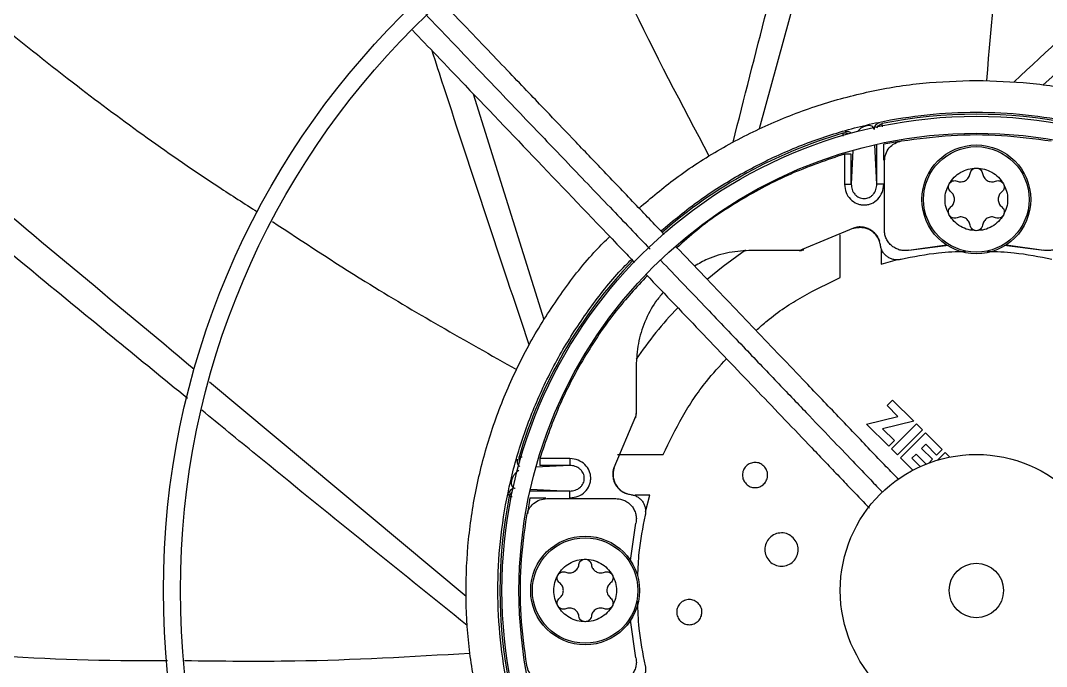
# Model space of a CAD drawing. Header units: inches. Extents: x 1229 to 1453, y -1023 to -720.
# Drawn here: x 1279.58 to 1285.52, y -985.92 to -982.18 of the extents above; entities that cross this region are included whole.
import ezdxf

# ---------------------------------------------------------------- set-up
doc = ezdxf.new("R2010")
doc.units = ezdxf.units.IN
doc.header["$MEASUREMENT"] = 0

msp = doc.modelspace()

# ---------------------------------------------------------------- linework, layer by layer
at = {"color": 18, "linetype": 'Continuous', "lineweight": 25, "true_color": 0x000000}
for p, q in [((1284.3675, -980.9337), (1283.854, -982.8052)), ((1286.9387, -981.2561), (1285.498, -982.5499)), ((1282.1996, -982.6019), (1282.6088, -983.9089)), ((1284.5351, -983.1257), (1284.5351, -982.894)), ((1284.6665, -982.8791), (1284.5745, -982.8934)), ((1284.5745, -982.9865), (1284.5745, -982.8934)), ((1284.3475, -982.9511), (1284.3475, -983.1257)), ((1284.3968, -982.9287), (1284.3869, -983.1257)), ((1284.3869, -983.1257), (1284.3869, -982.9511)), ((1284.5351, -983.1257), (1284.5236, -982.8966)), ((1284.5791, -983.3918), (1284.5791, -982.9916)), ((1284.5745, -983.1257), (1284.5351, -983.1257)), ((1284.4, -983.3792), (1284.1035, -983.5043)), ((1284.3232, -983.6654), (1284.3232, -983.4182)), ((1284.4, -983.3792), (1284.4003, -983.3812)), ((1284.7202, -983.5076), (1284.9379, -983.4767)), ((1284.7202, -983.5076), (1284.9489, -983.4776)), ((1285.2707, -983.4774), (1285.501, -983.5076)), ((1285.2834, -983.4767), (1285.501, -983.5076)), ((1284.0854, -983.5087), (1283.8114, -983.5087)), ((1284.0854, -983.5087), (1284.0938, -983.5087)), ((1284.1116, -983.5044), (1284.1035, -983.5043)), ((1284.5594, -983.5023), (1284.5594, -983.5874)), ((1284.5594, -983.5874), (1284.6546, -983.5622)), ((1283.1421, -984.178), (1283.1421, -984.452)), ((1280.6736, -984.2697), (1282.158, -985.5104)), ((1284.6263, -984.3746), (1284.5941, -984.4069)), ((1284.6263, -984.3746), (1284.7488, -984.4971)), ((1284.6564, -984.4693), (1284.5941, -984.4069)), ((1283.1378, -984.4701), (1283.0127, -984.7665)), ((1283.1378, -984.4701), (1283.1378, -984.4782)), ((1283.1421, -984.4604), (1283.1421, -984.452)), ((1284.476, -984.5138), (1284.6564, -984.4693)), ((1284.7488, -984.4971), (1284.5685, -984.5417)), ((1284.6041, -984.6419), (1284.476, -984.5138)), ((1284.5685, -984.5417), (1284.6364, -984.6096)), ((1284.6201, -984.6579), (1284.7652, -984.5128)), ((1284.8, -984.5476), (1284.6549, -984.6927)), ((1284.8, -984.5476), (1284.7652, -984.5128)), ((1284.6364, -984.6096), (1284.6041, -984.6419)), ((1284.6709, -984.7087), (1284.8156, -984.5639)), ((1284.8156, -984.5639), (1284.9131, -984.6614)), ((1284.6549, -984.6927), (1284.6201, -984.6579)), ((1284.8182, -984.631), (1284.7942, -984.655)), ((1284.7942, -984.655), (1284.8569, -984.7176)), ((1284.8808, -984.6937), (1284.8182, -984.631)), ((1284.9131, -984.6614), (1284.8808, -984.6937)), ((1282.7591, -984.7141), (1282.5845, -984.7141)), ((1283.0343, -984.6898), (1283.2989, -984.6898)), ((1284.743, -984.7808), (1284.6709, -984.7087)), ((1284.7619, -984.6873), (1284.738, -984.7112)), ((1284.738, -984.7112), (1284.7864, -984.7596)), ((1284.82, -984.7454), (1284.7619, -984.6873)), ((1284.8569, -984.7176), (1284.8348, -984.7397)), ((1284.8851, -984.7228), (1284.9298, -984.6781)), ((1284.9298, -984.6781), (1284.9567, -984.705)), ((1282.7591, -984.7534), (1282.5621, -984.7634)), ((1282.7591, -984.7534), (1282.5845, -984.7534)), ((1283.0127, -984.7665), (1283.0146, -984.7669)), ((1282.7591, -984.9017), (1282.5274, -984.9017)), ((1282.53, -984.8901), (1282.7591, -984.9017)), ((1282.4037, -984.9171), (1282.4081, -984.9319)), ((1282.5268, -984.9411), (1282.5126, -985.0331)), ((1282.5268, -984.9411), (1282.62, -984.9411)), ((1282.6251, -984.9457), (1283.0252, -984.9457)), ((1283.2208, -984.926), (1283.1357, -984.926)), ((1283.1956, -985.0212), (1283.2208, -984.926)), ((1283.1102, -985.3044), (1283.1411, -985.0868)), ((1283.1411, -985.8676), (1283.1102, -985.6499))]:
    msp.add_line(p, q, dxfattribs=at)
at = {"color": 18, "linetype": 'Continuous', "lineweight": 25, "true_color": 0x000000, "flags": 128}
msp.add_lwpolyline([(1283.7746, -983.5071), (1283.6453, -983.6013), (1283.5537, -983.6766)], dxfattribs=at)
at = {"color": 18, "linetype": 'Continuous', "lineweight": 25, "true_color": 0x000000}
for centre, radius in [((1285.1106, -985.4772), 11.7126), ((1285.1106, -985.4772), 8.5704), ((1285.1106, -985.4772), 8.472), ((1285.1106, -985.4772), 6.6478), ((1285.1106, -985.4772), 6.5493), ((1285.1106, -985.4772), 4.7037), ((1285.1106, -985.4772), 4.6053), ((1285.1106, -985.4772), 2.745), ((1285.1106, -985.4772), 2.6465), ((1285.1106, -983.2134), 0.315), ((1285.1106, -983.2134), 0.3053), ((1285.1106, -985.4772), 0.7874), ((1282.8468, -985.4772), 0.315), ((1282.8468, -985.4772), 0.3053), ((1285.1106, -985.4772), 0.1575)]:
    msp.add_circle(centre, radius, dxfattribs=at)
for centre, radius, start, end in [((1285.1106, -985.4772), 12.9331, 103.26667, 166.73333), ((1285.1106, -985.4772), 2.7569, 78.59287, 101.40713), ((1285.1106, -985.4772), 2.7569, 106.2782, 131.24448), ((1284.3489, -982.8686), 0.0394, 60.1075, 106.26439), ((1285.1106, -985.4772), 2.7569, 136.15848, 163.7218), ((1285.1106, -985.4772), 2.3804, 136.5504, 145.78048), ((1282.502, -984.7154), 0.0394, 163.73285, 209.89528), ((1282.4423, -984.9251), 0.0394, 108.64367, 168.29207), ((1282.4467, -984.9397), 0.0394, 122.41938, 168.58523), ((1285.1106, -985.4772), 2.7569, 168.59287, 191.40713)]:
    msp.add_arc(centre, radius, start, end, dxfattribs=at)
for points, knots in [([(1273.4011, -985.4772), (1273.4059, -985.2217), (1273.4156, -984.7108), (1273.4936, -983.9477), (1273.6177, -983.1911), (1273.792, -982.4444), (1274.0146, -981.7106), (1274.2847, -980.9929), (1274.6012, -980.2945), (1274.9626, -979.6182), (1275.3675, -978.9671), (1275.8142, -978.3438), (1276.3006, -977.751), (1276.8248, -977.1914), (1277.3845, -976.6672), (1277.9772, -976.1807), (1278.6005, -975.7341), (1279.2517, -975.3292), (1279.9279, -974.9677), (1280.6264, -974.6513), (1281.344, -974.3812), (1282.0778, -974.1586), (1282.8246, -973.9844), (1283.5811, -973.8595), (1284.3442, -973.7844), (1285.1106, -973.7593), (1285.877, -973.7844), (1286.6401, -973.8595), (1287.3967, -973.9844), (1288.1434, -974.1586), (1288.8772, -974.3812), (1289.5949, -974.6513), (1290.2933, -974.9677), (1290.9696, -975.3292), (1291.6207, -975.7341), (1292.244, -976.1807), (1292.8368, -976.6672), (1293.3964, -977.1914), (1293.9206, -977.751), (1294.407, -978.3438), (1294.8537, -978.9671), (1295.2586, -979.6182), (1295.6201, -980.2945), (1295.9365, -980.9929), (1296.2066, -981.7106), (1296.4292, -982.4444), (1296.6035, -983.1911), (1296.7277, -983.9477), (1296.8057, -984.7108), (1296.8153, -985.2217), (1296.8201, -985.4772)], [0, 0, 0, 0, 0.020833, 0.041667, 0.0625, 0.083333, 0.104167, 0.125, 0.145833, 0.166667, 0.1875, 0.208333, 0.229167, 0.25, 0.270833, 0.291667, 0.3125, 0.333333, 0.354167, 0.375, 0.395833, 0.416667, 0.4375, 0.458333, 0.479167, 0.5, 0.520833, 0.541667, 0.5625, 0.583333, 0.604167, 0.625, 0.645833, 0.666667, 0.6875, 0.708333, 0.729167, 0.75, 0.770833, 0.791667, 0.8125, 0.833333, 0.854167, 0.875, 0.895833, 0.916667, 0.9375, 0.958333, 0.979167, 1, 1, 1, 1]), ([(1285.3611, -980.8856), (1285.3284, -981.0956), (1285.2439, -981.6396), (1285.1975, -982.1882), (1285.1691, -982.525)], [0, 0, 0, 0, 0.386148, 1, 1, 1, 1]), ([(1283.7029, -982.8816), (1283.8324, -982.3732), (1283.9948, -981.7352), (1284.1631, -981.0993), (1284.1973, -980.9701)], [0, 0, 0, 0, 0.7968413, 1, 1, 1, 1]), ([(1285.3297, -982.5326), (1285.7134, -982.1749), (1286.195, -981.726), (1286.6804, -981.282), (1286.779, -981.1918)], [0, 0, 0, 0, 0.79682, 1, 1, 1, 1]), ([(1282.8383, -981.4781), (1282.9245, -981.6728), (1283.1476, -982.1765), (1283.4054, -982.6634), (1283.5636, -982.9621)], [0, 0, 0, 0, 0.386572, 1, 1, 1, 1]), ([(1283.3048, -983.4166), (1283.2476, -983.3567), (1283.1277, -983.2312), (1282.9503, -983.0456), (1282.7795, -982.8669), (1282.6384, -982.7192), (1282.5178, -982.593), (1282.406, -982.476), (1282.28, -982.3442), (1282.1495, -982.2076), (1282.0609, -982.1149), (1282.0194, -982.0715)], [0, 0, 0, 0, 0.133272, 0.279174, 0.413304, 0.531425, 0.608472, 0.69488, 0.792574, 0.902796, 1, 1, 1, 1]), ([(1281.9244, -982.143), (1282.0232, -982.2463), (1282.2113, -982.4432), (1282.4807, -982.7252), (1282.7375, -982.9938), (1282.9819, -983.2496), (1283.1454, -983.4207), (1283.2225, -983.5014)], [0, 0, 0, 0, 0.228869, 0.435816, 0.623228, 0.822029, 1, 1, 1, 1]), ([(1279.4472, -982.1924), (1279.6003, -982.3146), (1280.0152, -982.6459), (1280.5185, -983.0089), (1280.8754, -983.2375), (1280.9502, -983.2854)], [0, 0, 0, 0, 0.315968, 0.856737, 1, 1, 1, 1]), ([(1281.8478, -982.2338), (1281.8946, -982.2828), (1281.9962, -982.389), (1282.247, -982.6515), (1282.6041, -983.0253), (1282.931, -983.3673), (1283.1086, -983.5532), (1283.1329, -983.5786)], [0, 0, 0, 0, 0.109528, 0.237747, 0.586689, 0.943426, 1, 1, 1, 1]), ([(1282.523, -984.0548), (1282.3569, -983.5572), (1282.1677, -982.9903), (1281.984, -982.4222), (1281.9615, -982.3528)], [0, 0, 0, 0, 0.877844, 1, 1, 1, 1]), ([(1283.1588, -983.2638), (1283.2282, -983.2049), (1283.3765, -983.0791), (1283.6278, -982.918), (1283.9039, -982.7762), (1284.1938, -982.6646), (1284.4937, -982.5844), (1284.8005, -982.5338), (1285.0072, -982.5276), (1285.1106, -982.5244)], [0, 0, 0, 0, 0.127918, 0.273265, 0.418612, 0.563959, 0.709306, 0.854653, 1, 1, 1, 1]), ([(1285.1106, -982.5244), (1285.214, -982.5276), (1285.4208, -982.5338), (1285.7275, -982.5844), (1286.0274, -982.6645), (1286.3172, -982.7764), (1286.594, -982.9174), (1286.8529, -983.0883), (1287.0424, -983.2355), (1287.137, -983.3327), (1287.1595, -983.3558)], [0, 0, 0, 0, 0.1367581, 0.2735159, 0.4102744, 0.5470323, 0.6837905, 0.8205485, 0.9573066, 1, 1, 1, 1]), ([(1283.2852, -983.396), (1283.3577, -983.336), (1283.5034, -983.2154), (1283.7447, -983.0639), (1283.9998, -982.9359), (1284.2671, -982.8352), (1284.5432, -982.7625), (1284.8254, -982.7185), (1285.1106, -982.7038), (1285.3958, -982.7185), (1285.678, -982.7625), (1285.9542, -982.8352), (1286.2213, -982.936), (1286.477, -983.0634), (1286.717, -983.2177), (1286.9012, -983.3583), (1286.9972, -983.4544), (1287.0261, -983.4833)], [0, 0, 0, 0, 0.068618, 0.137971, 0.207325, 0.276679, 0.346033, 0.415387, 0.48474, 0.554094, 0.623448, 0.692802, 0.762155, 0.831509, 0.900863, 0.970217, 1, 1, 1, 1]), ([(1284.5505, -982.7703), (1284.5463, -982.7716), (1284.5377, -982.7742), (1284.5274, -982.7835), (1284.5204, -982.7955), (1284.5195, -982.8045), (1284.5191, -982.8088)], [0, 0, 0, 0, 0.242728, 0.500227, 0.757605, 1, 1, 1, 1]), ([(1284.5366, -982.7993), (1284.5384, -982.7955), (1284.5421, -982.7875), (1284.5526, -982.7786), (1284.5612, -982.776), (1284.5653, -982.7747)], [0, 0, 0, 0, 0.317181, 0.668831, 1, 1, 1, 1]), ([(1284.5672, -982.7934), (1284.5669, -982.7898), (1284.5659, -982.7772), (1284.5656, -982.7757), (1284.5653, -982.7747)], [0, 0, 0, 0, 0.281953, 1, 1, 1, 1]), ([(1284.3378, -982.8308), (1284.3378, -982.8323), (1284.3377, -982.8343), (1284.3384, -982.8446), (1284.3386, -982.8472)], [0, 0, 0, 0, 0.736096, 1, 1, 1, 1]), ([(1284.3502, -982.8209), (1284.3528, -982.8203), (1284.3584, -982.8191), (1284.3674, -982.8195), (1284.3764, -982.8222), (1284.3835, -982.8259), (1284.3868, -982.8293), (1284.3878, -982.8303)], [0, 0, 0, 0, 0.202173, 0.421343, 0.653549, 0.892852, 1, 1, 1, 1]), ([(1284.5191, -982.8088), (1284.5183, -982.8053), (1284.5167, -982.7983), (1284.5073, -982.7902), (1284.4971, -982.7854), (1284.4837, -982.7858), (1284.4798, -982.7863), (1284.4766, -982.7868), (1284.4732, -982.7876), (1284.4698, -982.7885), (1284.4667, -982.7896), (1284.4604, -982.7919), (1284.4501, -982.797), (1284.4336, -982.808), (1284.4278, -982.8155), (1284.4238, -982.8208)], [0, 0, 0, 0, 0.206142, 0.409521, 0.552975, 0.573802, 0.583378, 0.592362, 0.601011, 0.609799, 0.619111, 0.629047, 0.673116, 0.770234, 1, 1, 1, 1]), ([(1284.5791, -982.9916), (1284.5805, -982.9778), (1284.5834, -982.9501), (1284.6054, -982.9139), (1284.6376, -982.8861), (1284.6644, -982.8788), (1284.6778, -982.8751)], [0, 0, 0, 0, 0.250001, 0.499999, 0.750002, 1, 1, 1, 1]), ([(1284.6778, -982.8751), (1284.7736, -982.8624), (1284.9652, -982.837), (1285.256, -982.837), (1285.4476, -982.8624), (1285.5434, -982.8751)], [0, 0, 0, 0, 0.333333, 0.666667, 1, 1, 1, 1]), ([(1279.0793, -982.9391), (1279.1101, -982.9648), (1279.6115, -983.3828), (1280.1139, -983.8023), (1280.5853, -984.196)], [0, 0, 0, 0, 0.061421, 1, 1, 1, 1]), ([(1284.3475, -982.9511), (1284.2477, -982.985), (1284.0457, -983.0535), (1283.7601, -983.2045), (1283.5342, -983.351), (1283.4159, -983.4591), (1283.3783, -983.4934)], [0, 0, 0, 0, 0.282088, 0.570666, 0.863741, 1, 1, 1, 1]), ([(1284.3869, -982.9511), (1284.3862, -982.9511), (1284.3849, -982.9511), (1284.3757, -982.9511), (1284.3628, -982.9511), (1284.3526, -982.9511), (1284.3475, -982.9511)], [0, 0, 0, 0, 0.250007, 0.500006, 0.750002, 1, 1, 1, 1]), ([(1284.9538, -983.1228), (1284.9627, -983.1097), (1284.9806, -983.0835), (1285.0191, -983.055), (1285.0632, -983.0359), (1285.0948, -983.0335), (1285.1106, -983.0323)], [0, 0, 0, 0, 0.249999, 0.5, 0.749999, 1, 1, 1, 1]), ([(1284.999, -983.1075), (1285.003, -983.1088), (1285.011, -983.1115), (1285.0237, -983.112), (1285.0362, -983.1097), (1285.0478, -983.1047), (1285.058, -983.0971), (1285.0662, -983.0874), (1285.0722, -983.0762), (1285.0738, -983.0679), (1285.0747, -983.0638)], [0, 0, 0, 0, 0.124999, 0.249994, 0.375002, 0.500002, 0.625002, 0.749998, 0.875, 1, 1, 1, 1]), ([(1285.0747, -983.0638), (1285.0757, -983.0595), (1285.0777, -983.051), (1285.0862, -983.0407), (1285.0976, -983.0337), (1285.1063, -983.0327), (1285.1106, -983.0323)], [0, 0, 0, 0, 0.249996, 0.499995, 0.749998, 1, 1, 1, 1]), ([(1285.1106, -983.0323), (1285.115, -983.0327), (1285.1237, -983.0337), (1285.135, -983.0407), (1285.1435, -983.051), (1285.1455, -983.0595), (1285.1466, -983.0638)], [0, 0, 0, 0, 0.250002, 0.500005, 0.750004, 1, 1, 1, 1]), ([(1285.1106, -983.0323), (1285.1264, -983.0335), (1285.1581, -983.0359), (1285.2021, -983.055), (1285.2406, -983.0835), (1285.2585, -983.1097), (1285.2675, -983.1228)], [0, 0, 0, 0, 0.250001, 0.5, 0.750001, 1, 1, 1, 1]), ([(1285.1466, -983.0638), (1285.1474, -983.0679), (1285.149, -983.0762), (1285.155, -983.0874), (1285.1632, -983.0971), (1285.1734, -983.1047), (1285.185, -983.1097), (1285.1975, -983.112), (1285.2102, -983.1115), (1285.2182, -983.1088), (1285.2222, -983.1075)], [0, 0, 0, 0, 0.125, 0.250002, 0.374998, 0.499998, 0.624998, 0.750006, 0.875001, 1, 1, 1, 1]), ([(1280.5462, -984.3661), (1280.2731, -984.1429), (1279.7602, -983.7238), (1279.2514, -983.3016), (1279.0134, -983.1042)], [0, 0, 0, 0, 0.532368, 1, 1, 1, 1]), ([(1284.3475, -983.1257), (1284.3493, -983.1419), (1284.3528, -983.1737), (1284.3797, -983.2137), (1284.4113, -983.2356), (1284.4394, -983.2443), (1284.461, -983.2465), (1284.4826, -983.2443), (1284.5107, -983.2356), (1284.5423, -983.2137), (1284.5692, -983.1737), (1284.5727, -983.1419), (1284.5745, -983.1257)], [0, 0, 0, 0, 0.132077, 0.259803, 0.3816, 0.440898, 0.500001, 0.559048, 0.618402, 0.740199, 0.867925, 1, 1, 1, 1]), ([(1284.3475, -983.1257), (1284.3526, -983.1257), (1284.3628, -983.1257), (1284.3757, -983.1257), (1284.3849, -983.1257), (1284.3862, -983.1257), (1284.3869, -983.1257)], [0, 0, 0, 0, 0.249998, 0.499994, 0.749993, 1, 1, 1, 1]), ([(1284.3869, -983.1257), (1284.3879, -983.1362), (1284.3898, -983.157), (1284.4035, -983.1801), (1284.4183, -983.1944), (1284.4314, -983.2025), (1284.4458, -983.2076), (1284.461, -983.2094), (1284.4762, -983.2076), (1284.4906, -983.2025), (1284.5037, -983.1944), (1284.5185, -983.1801), (1284.5322, -983.157), (1284.5341, -983.1362), (1284.5351, -983.1257)], [0, 0, 0, 0, 0.127638, 0.253725, 0.316127, 0.377877, 0.439093, 0.5, 0.560907, 0.622119, 0.683873, 0.746274, 0.872362, 1, 1, 1, 1]), ([(1284.9538, -983.3039), (1284.9469, -983.2897), (1284.9332, -983.2611), (1284.9277, -983.2134), (1284.9332, -983.1657), (1284.9469, -983.1371), (1284.9538, -983.1228)], [0, 0, 0, 0, 0.250001, 0.5, 0.749999, 1, 1, 1, 1]), ([(1284.9631, -983.1697), (1284.9599, -983.1667), (1284.9536, -983.1607), (1284.9489, -983.1482), (1284.9484, -983.1348), (1284.952, -983.1268), (1284.9538, -983.1228)], [0, 0, 0, 0, 0.249993, 0.499994, 0.749997, 1, 1, 1, 1]), ([(1284.9538, -983.1228), (1284.9563, -983.1193), (1284.9615, -983.1122), (1284.9733, -983.106), (1284.9864, -983.1037), (1284.9948, -983.1062), (1284.999, -983.1075)], [0, 0, 0, 0, 0.249993, 0.499988, 0.749994, 1, 1, 1, 1]), ([(1285.2222, -983.1075), (1285.2264, -983.1062), (1285.2348, -983.1037), (1285.2479, -983.106), (1285.2597, -983.1122), (1285.2649, -983.1193), (1285.2675, -983.1228)], [0, 0, 0, 0, 0.250006, 0.500012, 0.750007, 1, 1, 1, 1]), ([(1285.2675, -983.1228), (1285.2692, -983.1268), (1285.2728, -983.1348), (1285.2723, -983.1482), (1285.2677, -983.1607), (1285.2613, -983.1667), (1285.2581, -983.1697)], [0, 0, 0, 0, 0.250003, 0.500006, 0.750007, 1, 1, 1, 1]), ([(1285.2675, -983.1228), (1285.2743, -983.1371), (1285.2881, -983.1657), (1285.2935, -983.2134), (1285.2881, -983.2611), (1285.2743, -983.2897), (1285.2675, -983.3039)], [0, 0, 0, 0, 0.250001, 0.5, 0.749999, 1, 1, 1, 1]), ([(1284.9631, -983.2571), (1284.9662, -983.2543), (1284.9726, -983.2487), (1284.9793, -983.2379), (1284.9836, -983.226), (1284.9851, -983.2134), (1284.9836, -983.2008), (1284.9793, -983.1889), (1284.9726, -983.1781), (1284.9662, -983.1725), (1284.9631, -983.1697)], [0, 0, 0, 0, 0.125003, 0.250003, 0.375, 0.5, 0.625001, 0.749997, 0.874997, 1, 1, 1, 1]), ([(1285.2581, -983.1697), (1285.255, -983.1725), (1285.2487, -983.1781), (1285.2419, -983.1889), (1285.2376, -983.2008), (1285.2361, -983.2134), (1285.2376, -983.226), (1285.2419, -983.2379), (1285.2487, -983.2487), (1285.255, -983.2543), (1285.2581, -983.2571)], [0, 0, 0, 0, 0.125003, 0.250003, 0.374999, 0.5, 0.625, 0.749997, 0.874997, 1, 1, 1, 1]), ([(1284.9538, -983.3039), (1284.952, -983.2999), (1284.9484, -983.292), (1284.9489, -983.2786), (1284.9536, -983.2661), (1284.9599, -983.2601), (1284.9631, -983.2571)], [0, 0, 0, 0, 0.250004, 0.500004, 0.750006, 1, 1, 1, 1]), ([(1285.1106, -983.3945), (1285.0948, -983.3933), (1285.0632, -983.3909), (1285.0191, -983.3718), (1284.9806, -983.3432), (1284.9627, -983.317), (1284.9538, -983.3039)], [0, 0, 0, 0, 0.250001, 0.5, 0.75, 1, 1, 1, 1]), ([(1284.999, -983.3193), (1284.9948, -983.3206), (1284.9864, -983.323), (1284.9733, -983.3208), (1284.9615, -983.3146), (1284.9563, -983.3075), (1284.9538, -983.3039)], [0, 0, 0, 0, 0.250006, 0.500011, 0.750005, 1, 1, 1, 1]), ([(1285.2675, -983.3039), (1285.2585, -983.317), (1285.2406, -983.3432), (1285.2021, -983.3718), (1285.1581, -983.3909), (1285.1264, -983.3933), (1285.1106, -983.3945)], [0, 0, 0, 0, 0.25, 0.5, 0.749999, 1, 1, 1, 1]), ([(1285.2675, -983.3039), (1285.2649, -983.3075), (1285.2597, -983.3146), (1285.2479, -983.3208), (1285.2348, -983.323), (1285.2264, -983.3206), (1285.2222, -983.3193)], [0, 0, 0, 0, 0.249995, 0.499989, 0.749994, 1, 1, 1, 1]), ([(1285.2581, -983.2571), (1285.2613, -983.2601), (1285.2677, -983.2661), (1285.2723, -983.2786), (1285.2728, -983.292), (1285.2692, -983.2999), (1285.2675, -983.3039)], [0, 0, 0, 0, 0.249994, 0.499996, 0.749996, 1, 1, 1, 1]), ([(1281.0379, -983.3421), (1281.2154, -983.4591), (1281.6751, -983.7619), (1282.1549, -984.032), (1282.4494, -984.1977)], [0, 0, 0, 0, 0.386152, 1, 1, 1, 1]), ([(1285.0747, -983.363), (1285.0738, -983.3589), (1285.0722, -983.3506), (1285.0662, -983.3393), (1285.058, -983.3297), (1285.0478, -983.3221), (1285.0362, -983.3171), (1285.0237, -983.3148), (1285.011, -983.3153), (1285.003, -983.318), (1284.999, -983.3193)], [0, 0, 0, 0, 0.124998, 0.250001, 0.374997, 0.499998, 0.624998, 0.750006, 0.875001, 1, 1, 1, 1]), ([(1285.1106, -983.3945), (1285.1063, -983.394), (1285.0976, -983.3931), (1285.0862, -983.386), (1285.0777, -983.3758), (1285.0757, -983.3673), (1285.0747, -983.363)], [0, 0, 0, 0, 0.250001, 0.500002, 0.750002, 1, 1, 1, 1]), ([(1285.1466, -983.363), (1285.1455, -983.3673), (1285.1435, -983.3758), (1285.135, -983.386), (1285.1237, -983.3931), (1285.115, -983.394), (1285.1106, -983.3945)], [0, 0, 0, 0, 0.249996, 0.499996, 0.749998, 1, 1, 1, 1]), ([(1285.2222, -983.3193), (1285.2182, -983.318), (1285.2102, -983.3153), (1285.1975, -983.3148), (1285.185, -983.3171), (1285.1734, -983.3221), (1285.1632, -983.3297), (1285.155, -983.3393), (1285.149, -983.3506), (1285.1474, -983.3589), (1285.1466, -983.363)], [0, 0, 0, 0, 0.124999, 0.249994, 0.375002, 0.500002, 0.625003, 0.749999, 0.875002, 1, 1, 1, 1]), ([(1282.8976, -987.4286), (1282.8415, -987.363), (1282.7181, -987.2188), (1282.5586, -986.9721), (1282.4153, -986.6967), (1282.3025, -986.4073), (1282.2204, -986.1078), (1282.1702, -985.8013), (1282.1525, -985.4912), (1282.1673, -985.181), (1282.2146, -984.874), (1282.2937, -984.5737), (1282.4041, -984.2835), (1282.5438, -984.0059), (1282.7134, -983.7462), (1282.8629, -983.5526), (1282.9631, -983.4543), (1282.9894, -983.4284)], [0, 0, 0, 0, 0.0588203, 0.129282, 0.1997437, 0.2702054, 0.3406669, 0.4111286, 0.4815902, 0.5520519, 0.6225135, 0.6929752, 0.7634368, 0.8338984, 0.9043601, 0.9748217, 1, 1, 1, 1]), ([(1284.5551, -983.477), (1284.5535, -983.4684), (1284.5503, -983.4511), (1284.5383, -983.4274), (1284.5219, -983.4068), (1284.5012, -983.3903), (1284.4775, -983.3788), (1284.4518, -983.3729), (1284.4253, -983.3724), (1284.4084, -983.3769), (1284.4, -983.3792)], [0, 0, 0, 0, 0.125205, 0.250384, 0.375499, 0.500533, 0.625477, 0.750352, 0.875181, 1, 1, 1, 1]), ([(1284.4002, -983.3806), (1284.4141, -983.3776), (1284.4358, -983.3728), (1284.4659, -983.3774), (1284.4877, -983.3846), (1284.5001, -983.3929), (1284.5058, -983.3966)], [0, 0, 0, 0, 0.384925, 0.59639, 0.815672, 1, 1, 1, 1]), ([(1284.5499, -983.4549), (1284.5499, -983.4547), (1284.5479, -983.4462), (1284.5391, -983.4304), (1284.5229, -983.409), (1284.5011, -983.3918), (1284.476, -983.38), (1284.4496, -983.3746), (1284.4239, -983.3747), (1284.408, -983.3791), (1284.4003, -983.3812)], [0, 0, 0, 0, 0.002802, 0.141499, 0.287571, 0.437584, 0.5875, 0.733297, 0.871596, 1, 1, 1, 1]), ([(1284.5058, -983.3966), (1284.507, -983.3973), (1284.5153, -983.4022), (1284.5276, -983.4151), (1284.5418, -983.4342), (1284.5474, -983.4485), (1284.5502, -983.4555)], [0, 0, 0, 0, 0.056293, 0.3807735, 0.6970793, 1, 1, 1, 1]), ([(1284.7202, -983.5076), (1284.7116, -983.5088), (1284.6943, -983.5111), (1284.6682, -983.5072), (1284.6436, -983.4981), (1284.6217, -983.4838), (1284.6033, -983.465), (1284.5896, -983.4427), (1284.5808, -983.4178), (1284.5797, -983.4005), (1284.5791, -983.3918)], [0, 0, 0, 0, 0.125001, 0.250001, 0.375001, 0.499999, 0.624999, 0.749999, 0.875, 1, 1, 1, 1]), ([(1285.6421, -983.3918), (1285.6416, -983.4005), (1285.6404, -983.4178), (1285.6316, -983.4427), (1285.6179, -983.465), (1285.5996, -983.4838), (1285.5776, -983.4981), (1285.553, -983.5072), (1285.5269, -983.5111), (1285.5097, -983.5088), (1285.501, -983.5076)], [0, 0, 0, 0, 0.125, 0.250001, 0.375001, 0.500001, 0.624999, 0.749999, 0.874999, 1, 1, 1, 1]), ([(1284.6627, -984.8375), (1284.6382, -984.8118), (1284.5829, -984.754), (1284.4971, -984.6642), (1284.405, -984.5679), (1284.3121, -984.4707), (1284.2181, -984.3723), (1284.0574, -984.2041), (1283.8298, -983.9659), (1283.5802, -983.7047), (1283.428, -983.5454), (1283.3741, -983.489)], [0, 0, 0, 0, 0.056994, 0.128473, 0.199656, 0.271209, 0.344596, 0.418468, 0.645237, 0.874385, 1, 1, 1, 1]), ([(1284.6747, -983.5611), (1284.6679, -983.5622), (1284.6543, -983.5645), (1284.6337, -983.5623), (1284.6139, -983.5563), (1284.5958, -983.5462), (1284.5802, -983.5326), (1284.5678, -983.516), (1284.5588, -983.4973), (1284.5564, -983.4838), (1284.5551, -983.477)], [0, 0, 0, 0, 0.124965, 0.249988, 0.374918, 0.499985, 0.624918, 0.749987, 0.87496, 1, 1, 1, 1]), ([(1283.8114, -983.5087), (1283.7677, -983.5113), (1283.6803, -983.5167), (1283.5673, -983.5496), (1283.5047, -983.5856), (1283.48, -983.5999)], [0, 0, 0, 0, 0.377263, 0.754525, 1, 1, 1, 1]), ([(1284.1035, -983.5043), (1284.1006, -983.5056), (1284.0949, -983.5081), (1284.0886, -983.5085), (1284.0854, -983.5087)], [0, 0, 0, 0, 0.499841, 1, 1, 1, 1]), ([(1284.0938, -983.5087), (1284.0969, -983.5085), (1284.1031, -983.5081), (1284.1088, -983.5056), (1284.1116, -983.5044)], [0, 0, 0, 0, 0.500046, 1, 1, 1, 1]), ([(1285.0475, -983.5156), (1284.9953, -983.5173), (1284.8698, -983.5215), (1284.7466, -983.5465), (1284.6747, -983.5611)], [0, 0, 0, 0, 0.415954, 1, 1, 1, 1]), ([(1285.5466, -983.5611), (1285.4746, -983.5465), (1285.3516, -983.5215), (1285.2263, -983.5174), (1285.1742, -983.5157)], [0, 0, 0, 0, 0.584813, 1, 1, 1, 1]), ([(1283.0312, -987.3009), (1283.0158, -987.2845), (1282.9351, -987.1989), (1282.8112, -987.0251), (1282.6627, -986.7816), (1282.5419, -986.5226), (1282.4479, -986.253), (1282.3823, -985.9751), (1282.3456, -985.6919), (1282.3381, -985.4064), (1282.3601, -985.1216), (1282.4113, -984.8407), (1282.491, -984.5664), (1282.5987, -984.302), (1282.7324, -984.0495), (1282.8933, -983.814), (1283.0223, -983.6505), (1283.1033, -983.5726), (1283.1158, -983.5607)], [0, 0, 0, 0, 0.01644, 0.085793, 0.155147, 0.2245, 0.293853, 0.363206, 0.432559, 0.501912, 0.571265, 0.640619, 0.709972, 0.779325, 0.848678, 0.918031, 0.987384, 1, 1, 1, 1]), ([(1283.2857, -983.5675), (1283.369, -983.6547), (1283.5274, -983.8205), (1283.7512, -984.0547), (1283.9482, -984.2607), (1284.1183, -984.4388), (1284.2643, -984.5916), (1284.3886, -984.7217), (1284.4873, -984.8249), (1284.5448, -984.8851), (1284.5676, -984.9089)], [0, 0, 0, 0, 0.19517, 0.371208, 0.524032, 0.656023, 0.769243, 0.86556, 0.946768, 1, 1, 1, 1]), ([(1283.206, -983.6551), (1283.1443, -983.7217), (1283.0081, -983.8687), (1282.8374, -984.1262), (1282.687, -984.4124), (1282.6184, -984.6143), (1282.5845, -984.7141)], [0, 0, 0, 0, 0.219674, 0.484446, 0.745155, 1, 1, 1, 1]), ([(1283.1997, -983.6485), (1283.3103, -983.7642), (1283.5258, -983.9897), (1283.8456, -984.3244), (1284.0817, -984.5714), (1284.2388, -984.7358), (1284.3173, -984.818), (1284.4016, -984.9061), (1284.4596, -984.9669), (1284.4922, -985.001)], [0, 0, 0, 0, 0.256906, 0.50094, 0.742315, 0.804588, 0.865353, 0.924471, 1, 1, 1, 1]), ([(1283.8361, -983.9725), (1283.8574, -983.9532), (1283.9398, -983.8786), (1284.1021, -983.7723), (1284.2498, -983.7009), (1284.3232, -983.6654)], [0, 0, 0, 0, 0.148916, 0.576563, 1, 1, 1, 1]), ([(1283.299, -983.7524), (1283.2837, -983.7699), (1283.2397, -983.8205), (1283.19, -983.9207), (1283.1494, -984.0464), (1283.1445, -984.1341), (1283.1421, -984.178)], [0, 0, 0, 0, 0.1500964, 0.4333977, 0.7166986, 1, 1, 1, 1]), ([(1283.2989, -984.6898), (1283.3342, -984.6162), (1283.4054, -984.4683), (1283.53, -984.2824), (1283.6255, -984.1786), (1283.6651, -984.1355)], [0, 0, 0, 0, 0.366655, 0.736955, 1, 1, 1, 1]), ([(1282.1648, -985.6795), (1281.7561, -985.3506), (1281.2424, -984.9372), (1280.733, -984.5193), (1280.6289, -984.4338)], [0, 0, 0, 0, 0.79553, 1, 1, 1, 1]), ([(1283.1421, -984.452), (1283.1419, -984.4551), (1283.1416, -984.4614), (1283.139, -984.4672), (1283.1378, -984.4701)], [0, 0, 0, 0, 0.500177, 1, 1, 1, 1]), ([(1283.1378, -984.4782), (1283.1391, -984.4753), (1283.1415, -984.4697), (1283.1419, -984.4635), (1283.1421, -984.4604)], [0, 0, 0, 0, 0.499996, 1, 1, 1, 1]), ([(1282.4543, -984.7167), (1282.4537, -984.7194), (1282.4525, -984.725), (1282.453, -984.734), (1282.4555, -984.7431), (1282.4605, -984.7514), (1282.4649, -984.7567), (1282.4679, -984.7585), (1282.4681, -984.7586)], [0, 0, 0, 0, 0.1763376, 0.3674643, 0.5698698, 0.7783844, 0.9868103, 1, 1, 1, 1]), ([(1282.4816, -984.7052), (1282.4785, -984.705), (1282.4679, -984.7043), (1282.4658, -984.7043), (1282.4642, -984.7044)], [0, 0, 0, 0, 0.285929, 1, 1, 1, 1]), ([(1282.5845, -984.7141), (1282.5845, -984.7192), (1282.5845, -984.7294), (1282.5845, -984.7423), (1282.5845, -984.7514), (1282.5845, -984.7528), (1282.5845, -984.7534)], [0, 0, 0, 0, 0.250002, 0.5, 0.749996, 1, 1, 1, 1]), ([(1282.7591, -984.7141), (1282.7591, -984.7192), (1282.7591, -984.7294), (1282.7591, -984.7423), (1282.7591, -984.7514), (1282.7591, -984.7528), (1282.7591, -984.7534)], [0, 0, 0, 0, 0.250002, 0.5, 0.749996, 1, 1, 1, 1]), ([(1282.7591, -984.9411), (1282.7753, -984.9393), (1282.8071, -984.9357), (1282.8471, -984.9089), (1282.869, -984.8773), (1282.8778, -984.8492), (1282.8799, -984.8276), (1282.8778, -984.8059), (1282.869, -984.7778), (1282.8471, -984.7462), (1282.8071, -984.7194), (1282.7753, -984.7159), (1282.7591, -984.7141)], [0, 0, 0, 0, 0.132077, 0.259801, 0.381599, 0.440893, 0.499999, 0.559044, 0.618399, 0.740195, 0.86792, 1, 1, 1, 1]), ([(1283.8815, -984.7575), (1283.874, -984.7516), (1283.859, -984.7396), (1283.8299, -984.7344), (1283.8015, -984.74), (1283.7772, -984.7562), (1283.761, -984.7805), (1283.7554, -984.8089), (1283.7606, -984.838), (1283.7726, -984.853), (1283.7785, -984.8605)], [0, 0, 0, 0, 0.125001, 0.249999, 0.374997, 0.499997, 0.624999, 0.749999, 0.874998, 1, 1, 1, 1]), ([(1282.4623, -984.7814), (1282.4586, -984.7844), (1282.4509, -984.7906), (1282.4408, -984.8017), (1282.433, -984.8129), (1282.4291, -984.8195), (1282.426, -984.8256), (1282.424, -984.8306), (1282.4225, -984.8346), (1282.4217, -984.8375), (1282.4209, -984.8403), (1282.4203, -984.8431), (1282.4198, -984.8456), (1282.4194, -984.8491), (1282.4191, -984.8533), (1282.4193, -984.8578), (1282.4199, -984.8626), (1282.4211, -984.8673), (1282.4238, -984.8737), (1282.4284, -984.8796), (1282.4349, -984.8841), (1282.4398, -984.8852), (1282.4423, -984.8857)], [0, 0, 0, 0, 0.144656, 0.301146, 0.350172, 0.389252, 0.414601, 0.434231, 0.44226, 0.449398, 0.456004, 0.462525, 0.468812, 0.475746, 0.492362, 0.513538, 0.539807, 0.57987, 0.628802, 0.743037, 0.868821, 1, 1, 1, 1]), ([(1282.7591, -984.9017), (1282.7696, -984.9007), (1282.7904, -984.8987), (1282.8136, -984.885), (1282.8279, -984.8701), (1282.836, -984.857), (1282.8411, -984.8427), (1282.8428, -984.8276), (1282.8411, -984.8125), (1282.836, -984.7982), (1282.8279, -984.785), (1282.8136, -984.7701), (1282.7904, -984.7564), (1282.7696, -984.7544), (1282.7591, -984.7534)], [0, 0, 0, 0, 0.127642, 0.2537269, 0.317943, 0.3778818, 0.4396878, 0.5000016, 0.5603057, 0.6221219, 0.6820524, 0.7462734, 0.8723626, 1, 1, 1, 1]), ([(1283.0127, -984.7665), (1283.0104, -984.775), (1283.0058, -984.7919), (1283.0063, -984.8184), (1283.0122, -984.844), (1283.0238, -984.8678), (1283.0402, -984.8885), (1283.0608, -984.9049), (1283.0845, -984.9168), (1283.1018, -984.9201), (1283.1104, -984.9217)], [0, 0, 0, 0, 0.124817, 0.249647, 0.374522, 0.49947, 0.624502, 0.749615, 0.874795, 1, 1, 1, 1]), ([(1283.0146, -984.7669), (1283.0125, -984.7745), (1283.0081, -984.7904), (1283.008, -984.8162), (1283.0134, -984.8426), (1283.0252, -984.8676), (1283.0425, -984.8895), (1283.0639, -984.9056), (1283.0797, -984.9145), (1283.0883, -984.9165), (1283.0885, -984.9165)], [0, 0, 0, 0, 0.128282, 0.266445, 0.412109, 0.56188, 0.711748, 0.85768, 0.996252, 1, 1, 1, 1]), ([(1283.7785, -984.8605), (1283.786, -984.8665), (1283.8011, -984.8784), (1283.8301, -984.8837), (1283.8586, -984.8781), (1283.8829, -984.8619), (1283.8991, -984.8376), (1283.9047, -984.8091), (1283.8994, -984.7801), (1283.8875, -984.7651), (1283.8815, -984.7575)], [0, 0, 0, 0, 0.125001, 0.25, 0.374998, 0.499999, 0.624999, 0.749999, 0.875001, 1, 1, 1, 1]), ([(1282.7591, -984.9411), (1282.7591, -984.936), (1282.7591, -984.9258), (1282.7591, -984.9128), (1282.7591, -984.9037), (1282.7591, -984.9024), (1282.7591, -984.9017)], [0, 0, 0, 0, 0.250002, 0.5, 0.749996, 1, 1, 1, 1]), ([(1282.4081, -984.9319), (1282.409, -984.9321), (1282.4101, -984.9324), (1282.4214, -984.9333), (1282.4238, -984.9335)], [0, 0, 0, 0, 0.786708, 1, 1, 1, 1]), ([(1282.5086, -985.0444), (1282.5122, -985.031), (1282.5196, -985.0041), (1282.5473, -984.972), (1282.5835, -984.9499), (1282.6112, -984.9471), (1282.6251, -984.9457)], [0, 0, 0, 0, 0.249999, 0.500002, 0.749998, 1, 1, 1, 1]), ([(1283.0252, -984.9457), (1283.0339, -984.9462), (1283.0513, -984.9473), (1283.0761, -984.9562), (1283.0984, -984.9699), (1283.1172, -984.9882), (1283.1316, -985.0102), (1283.1406, -985.0348), (1283.1445, -985.0608), (1283.1422, -985.0781), (1283.1411, -985.0868)], [0, 0, 0, 0, 0.125003, 0.249999, 0.375001, 0.500001, 0.624999, 0.75, 0.875, 1, 1, 1, 1]), ([(1283.1104, -984.9217), (1283.1172, -984.9229), (1283.1307, -984.9254), (1283.1494, -984.9344), (1283.1661, -984.9467), (1283.1796, -984.9624), (1283.1898, -984.9804), (1283.1957, -985.0002), (1283.1979, -985.0209), (1283.1956, -985.0344), (1283.1945, -985.0412)], [0, 0, 0, 0, 0.124975, 0.250008, 0.374945, 0.50001, 0.624943, 0.750006, 0.874968, 1, 1, 1, 1]), ([(1282.5086, -985.9099), (1282.4959, -985.8142), (1282.4704, -985.6226), (1282.4704, -985.3318), (1282.4959, -985.1402), (1282.5086, -985.0444)], [0, 0, 0, 0, 0.333333, 0.666667, 1, 1, 1, 1]), ([(1283.1945, -985.0412), (1283.1798, -985.1131), (1283.1559, -985.2294), (1283.1518, -985.3479), (1283.1502, -985.3932)], [0, 0, 0, 0, 0.618438, 1, 1, 1, 1]), ([(1284.0513, -985.1723), (1284.0414, -985.1644), (1284.0215, -985.1486), (1283.983, -985.1417), (1283.9453, -985.1491), (1283.9132, -985.1706), (1283.8917, -985.2027), (1283.8843, -985.2404), (1283.8912, -985.2789), (1283.907, -985.2988), (1283.9149, -985.3087)], [0, 0, 0, 0, 0.124999, 0.25, 0.375001, 0.499999, 0.625, 0.75, 0.874999, 1, 1, 1, 1]), ([(1283.9149, -985.3087), (1283.9249, -985.3166), (1283.9448, -985.3325), (1283.9833, -985.3394), (1284.021, -985.332), (1284.0531, -985.3105), (1284.0746, -985.2784), (1284.082, -985.2407), (1284.075, -985.2022), (1284.0592, -985.1823), (1284.0513, -985.1723)], [0, 0, 0, 0, 0.124999, 0.25, 0.375001, 0.499999, 0.625, 0.75, 0.874999, 1, 1, 1, 1]), ([(1282.69, -985.3866), (1282.6989, -985.3735), (1282.7168, -985.3473), (1282.7554, -985.3188), (1282.7994, -985.2997), (1282.831, -985.2973), (1282.8468, -985.2961)], [0, 0, 0, 0, 0.25, 0.5, 0.749998, 1, 1, 1, 1]), ([(1282.7352, -985.3712), (1282.7392, -985.3726), (1282.7472, -985.3753), (1282.76, -985.3757), (1282.7724, -985.3735), (1282.7841, -985.3685), (1282.7943, -985.3609), (1282.8024, -985.3512), (1282.8084, -985.34), (1282.8101, -985.3317), (1282.8109, -985.3276)], [0, 0, 0, 0, 0.124999, 0.250006, 0.375002, 0.500001, 0.625002, 0.749998, 0.875001, 1, 1, 1, 1]), ([(1282.8109, -985.3276), (1282.8119, -985.3233), (1282.814, -985.3148), (1282.8225, -985.3045), (1282.8338, -985.2974), (1282.8425, -985.2965), (1282.8468, -985.2961)], [0, 0, 0, 0, 0.250005, 0.499992, 0.749997, 1, 1, 1, 1]), ([(1282.8468, -985.2961), (1282.8512, -985.2965), (1282.8599, -985.2974), (1282.8712, -985.3045), (1282.8797, -985.3148), (1282.8818, -985.3233), (1282.8828, -985.3276)], [0, 0, 0, 0, 0.250001, 0.500004, 0.750003, 1, 1, 1, 1]), ([(1282.8468, -985.2961), (1282.8626, -985.2973), (1282.8943, -985.2997), (1282.9383, -985.3188), (1282.9768, -985.3473), (1282.9947, -985.3735), (1283.0037, -985.3866)], [0, 0, 0, 0, 0.250001, 0.499998, 0.749997, 1, 1, 1, 1]), ([(1282.8828, -985.3276), (1282.8836, -985.3317), (1282.8853, -985.34), (1282.8912, -985.3512), (1282.8994, -985.3609), (1282.9096, -985.3685), (1282.9212, -985.3735), (1282.9337, -985.3757), (1282.9464, -985.3753), (1282.9544, -985.3726), (1282.9584, -985.3712)], [0, 0, 0, 0, 0.125002, 0.25, 0.374996, 0.499997, 0.624997, 0.750005, 0.875001, 1, 1, 1, 1]), ([(1282.69, -985.5677), (1282.6831, -985.5534), (1282.6694, -985.5248), (1282.6639, -985.4772), (1282.6694, -985.4295), (1282.6831, -985.4009), (1282.69, -985.3866)], [0, 0, 0, 0, 0.250001, 0.5, 0.749999, 1, 1, 1, 1]), ([(1282.6993, -985.4335), (1282.6961, -985.4305), (1282.6898, -985.4245), (1282.6851, -985.4119), (1282.6846, -985.3986), (1282.6882, -985.3906), (1282.69, -985.3866)], [0, 0, 0, 0, 0.249994, 0.499995, 0.749996, 1, 1, 1, 1]), ([(1282.69, -985.3866), (1282.6926, -985.3831), (1282.6977, -985.376), (1282.7095, -985.3698), (1282.7227, -985.3675), (1282.731, -985.37), (1282.7352, -985.3712)], [0, 0, 0, 0, 0.249995, 0.50001, 0.749993, 1, 1, 1, 1]), ([(1282.9584, -985.3712), (1282.9626, -985.37), (1282.971, -985.3675), (1282.9842, -985.3698), (1282.996, -985.376), (1283.0011, -985.3831), (1283.0037, -985.3866)], [0, 0, 0, 0, 0.250002, 0.500004, 0.749994, 1, 1, 1, 1]), ([(1283.0037, -985.3866), (1283.0055, -985.3906), (1283.009, -985.3986), (1283.0085, -985.4119), (1283.0039, -985.4245), (1282.9975, -985.4305), (1282.9944, -985.4335)], [0, 0, 0, 0, 0.249997, 0.499997, 0.749991, 1, 1, 1, 1]), ([(1283.0037, -985.3866), (1283.0105, -985.4009), (1283.0243, -985.4295), (1283.0298, -985.4772), (1283.0243, -985.5248), (1283.0105, -985.5534), (1283.0037, -985.5677)], [0, 0, 0, 0, 0.249999, 0.5, 0.750001, 1, 1, 1, 1]), ([(1282.6993, -985.5208), (1282.7025, -985.5181), (1282.7088, -985.5125), (1282.7156, -985.5017), (1282.7199, -985.4898), (1282.7213, -985.4772), (1282.7199, -985.4646), (1282.7156, -985.4526), (1282.7088, -985.4418), (1282.7025, -985.4363), (1282.6993, -985.4335)], [0, 0, 0, 0, 0.125002, 0.250001, 0.375001, 0.5, 0.624999, 0.749999, 0.874998, 1, 1, 1, 1]), ([(1282.9944, -985.4335), (1282.9912, -985.4363), (1282.9849, -985.4418), (1282.9781, -985.4526), (1282.9738, -985.4646), (1282.9724, -985.4772), (1282.9738, -985.4898), (1282.9781, -985.5017), (1282.9849, -985.5125), (1282.9912, -985.5181), (1282.9944, -985.5208)], [0, 0, 0, 0, 0.124996, 0.249997, 0.374999, 0.5, 0.625001, 0.750003, 0.875004, 1, 1, 1, 1]), ([(1296.8201, -985.4772), (1296.8153, -985.7326), (1296.8057, -986.2436), (1296.7277, -987.0067), (1296.6035, -987.7632), (1296.4292, -988.51), (1296.2066, -989.2438), (1295.9365, -989.9614), (1295.6201, -990.6599), (1295.2586, -991.3361), (1294.8537, -991.9873), (1294.407, -992.6106), (1293.9206, -993.2033), (1293.3964, -993.763), (1292.8368, -994.2871), (1292.244, -994.7736), (1291.6207, -995.2202), (1290.9696, -995.6252), (1290.2933, -995.9866), (1289.5949, -996.3031), (1288.8772, -996.5732), (1288.1434, -996.7958), (1287.3967, -996.9699), (1286.6401, -997.0948), (1285.877, -997.17), (1285.1106, -997.1951), (1284.3442, -997.17), (1283.5811, -997.0948), (1282.8246, -996.9699), (1282.0778, -996.7958), (1281.344, -996.5732), (1280.6264, -996.3031), (1279.9279, -995.9866), (1279.2517, -995.6252), (1278.6005, -995.2202), (1277.9772, -994.7736), (1277.3845, -994.2871), (1276.8248, -993.763), (1276.3006, -993.2033), (1275.8142, -992.6106), (1275.3675, -991.9873), (1274.9626, -991.3361), (1274.6012, -990.6599), (1274.2847, -989.9614), (1274.0146, -989.2438), (1273.792, -988.51), (1273.6177, -987.7632), (1273.4936, -987.0067), (1273.4156, -986.2436), (1273.4059, -985.7326), (1273.4011, -985.4772)], [0, 0, 0, 0, 0.020833, 0.041667, 0.0625, 0.083333, 0.104167, 0.125, 0.145833, 0.166667, 0.1875, 0.208333, 0.229167, 0.25, 0.270833, 0.291667, 0.3125, 0.333333, 0.354167, 0.375, 0.395833, 0.416667, 0.4375, 0.458333, 0.479167, 0.5, 0.520833, 0.541667, 0.5625, 0.583333, 0.604167, 0.625, 0.645833, 0.666667, 0.6875, 0.708333, 0.729167, 0.75, 0.770833, 0.791667, 0.8125, 0.833333, 0.854167, 0.875, 0.895833, 0.916667, 0.9375, 0.958333, 0.979167, 1, 1, 1, 1]), ([(1282.69, -985.5677), (1282.6882, -985.5637), (1282.6846, -985.5557), (1282.6851, -985.5424), (1282.6898, -985.5299), (1282.6961, -985.5239), (1282.6993, -985.5208)], [0, 0, 0, 0, 0.250004, 0.500005, 0.750006, 1, 1, 1, 1]), ([(1282.9944, -985.5208), (1282.9975, -985.5239), (1283.0039, -985.5299), (1283.0085, -985.5424), (1283.009, -985.5557), (1283.0055, -985.5637), (1283.0037, -985.5677)], [0, 0, 0, 0, 0.250009, 0.500003, 0.750003, 1, 1, 1, 1]), ([(1283.1491, -985.5399), (1283.1508, -985.5922), (1283.1549, -985.7179), (1283.1799, -985.8412), (1283.1945, -985.9131)], [0, 0, 0, 0, 0.416577, 1, 1, 1, 1]), ([(1283.5012, -985.5509), (1283.4937, -985.545), (1283.4787, -985.533), (1283.4496, -985.5278), (1283.4212, -985.5334), (1283.3969, -985.5496), (1283.3807, -985.5739), (1283.3751, -985.6024), (1283.3803, -985.6314), (1283.3923, -985.6464), (1283.3982, -985.6539)], [0, 0, 0, 0, 0.125001, 0.25, 0.374998, 0.499999, 0.624999, 0.75, 0.875001, 1, 1, 1, 1]), ([(1283.3982, -985.6539), (1283.4058, -985.6599), (1283.4208, -985.6718), (1283.4498, -985.6771), (1283.4783, -985.6715), (1283.5026, -985.6553), (1283.5188, -985.631), (1283.5244, -985.6025), (1283.5191, -985.5735), (1283.5072, -985.5585), (1283.5012, -985.5509)], [0, 0, 0, 0, 0.125001, 0.249999, 0.374997, 0.499997, 0.624999, 0.749999, 0.874998, 1, 1, 1, 1]), ([(1282.7352, -985.5831), (1282.731, -985.5843), (1282.7227, -985.5868), (1282.7095, -985.5846), (1282.6977, -985.5783), (1282.6926, -985.5713), (1282.69, -985.5677)], [0, 0, 0, 0, 0.250007, 0.49999, 0.750004, 1, 1, 1, 1]), ([(1282.8468, -985.6583), (1282.831, -985.6571), (1282.7994, -985.6547), (1282.7554, -985.6356), (1282.7168, -985.607), (1282.6989, -985.5808), (1282.69, -985.5677)], [0, 0, 0, 0, 0.250002, 0.5, 0.75, 1, 1, 1, 1]), ([(1282.8109, -985.6268), (1282.8101, -985.6226), (1282.8084, -985.6144), (1282.8024, -985.6031), (1282.7943, -985.5934), (1282.7841, -985.5859), (1282.7724, -985.5808), (1282.76, -985.5786), (1282.7472, -985.5791), (1282.7392, -985.5818), (1282.7352, -985.5831)], [0, 0, 0, 0, 0.124999, 0.250002, 0.374998, 0.499999, 0.624998, 0.749994, 0.875001, 1, 1, 1, 1]), ([(1283.0037, -985.5677), (1282.9947, -985.5808), (1282.9768, -985.607), (1282.9383, -985.6356), (1282.8943, -985.6547), (1282.8626, -985.6571), (1282.8468, -985.6583)], [0, 0, 0, 0, 0.250003, 0.500002, 0.749999, 1, 1, 1, 1]), ([(1282.9584, -985.5831), (1282.9544, -985.5818), (1282.9464, -985.5791), (1282.9337, -985.5786), (1282.9212, -985.5808), (1282.9096, -985.5859), (1282.8994, -985.5934), (1282.8912, -985.6031), (1282.8853, -985.6144), (1282.8836, -985.6226), (1282.8828, -985.6268)], [0, 0, 0, 0, 0.124999, 0.249995, 0.375003, 0.500003, 0.625004, 0.75, 0.874998, 1, 1, 1, 1]), ([(1283.0037, -985.5677), (1283.0011, -985.5713), (1282.996, -985.5783), (1282.9842, -985.5846), (1282.971, -985.5868), (1282.9626, -985.5843), (1282.9584, -985.5831)], [0, 0, 0, 0, 0.250006, 0.499996, 0.749998, 1, 1, 1, 1]), ([(1282.8468, -985.6583), (1282.8425, -985.6578), (1282.8338, -985.6569), (1282.8225, -985.6498), (1282.814, -985.6395), (1282.8119, -985.631), (1282.8109, -985.6268)], [0, 0, 0, 0, 0.250004, 0.49999, 0.749993, 1, 1, 1, 1]), ([(1282.8828, -985.6268), (1282.8818, -985.631), (1282.8797, -985.6395), (1282.8712, -985.6498), (1282.8599, -985.6569), (1282.8512, -985.6578), (1282.8468, -985.6583)], [0, 0, 0, 0, 0.249996, 0.499995, 0.749998, 1, 1, 1, 1]), ([(1278.5713, -985.7757), (1278.7658, -985.7958), (1279.2937, -985.8502), (1279.9146, -985.8834), (1280.3401, -985.8828), (1280.4305, -985.8826)], [0, 0, 0, 0, 0.314827, 0.854465, 1, 1, 1, 1]), ([(1280.5286, -985.8829), (1280.7416, -985.8853), (1281.2926, -985.8916), (1281.8428, -985.8593), (1282.1802, -985.8396)], [0, 0, 0, 0, 0.386729, 1, 1, 1, 1]), ([(1282.6251, -986.0087), (1282.6112, -986.0073), (1282.5835, -986.0044), (1282.5473, -985.9823), (1282.5196, -985.9502), (1282.5122, -985.9234), (1282.5086, -985.9099)], [0, 0, 0, 0, 0.250002, 0.499998, 0.750001, 1, 1, 1, 1]), ([(1283.1411, -985.8676), (1283.1422, -985.8762), (1283.1445, -985.8935), (1283.1406, -985.9196), (1283.1316, -985.9441), (1283.1172, -985.9661), (1283.0984, -985.9845), (1283.0761, -985.9981), (1283.0513, -986.007), (1283.0339, -986.0081), (1283.0252, -986.0087)], [0, 0, 0, 0, 0.125, 0.25, 0.375001, 0.499999, 0.624999, 0.750001, 0.874997, 1, 1, 1, 1]), ([(1283.1945, -985.9131), (1283.1956, -985.9199), (1283.1979, -985.9335), (1283.1957, -985.9541), (1283.1898, -985.9739), (1283.1796, -985.992), (1283.1661, -986.0076), (1283.1495, -986.0199), (1283.1307, -986.029), (1283.1172, -986.0314), (1283.1104, -986.0327)], [0, 0, 0, 0, 0.124963, 0.24999, 0.374921, 0.499986, 0.624916, 0.749989, 0.874961, 1, 1, 1, 1])]:
    msp.add_open_spline(points, degree=3, knots=knots, dxfattribs=at)

doc.saveas('drawing.dxf')
